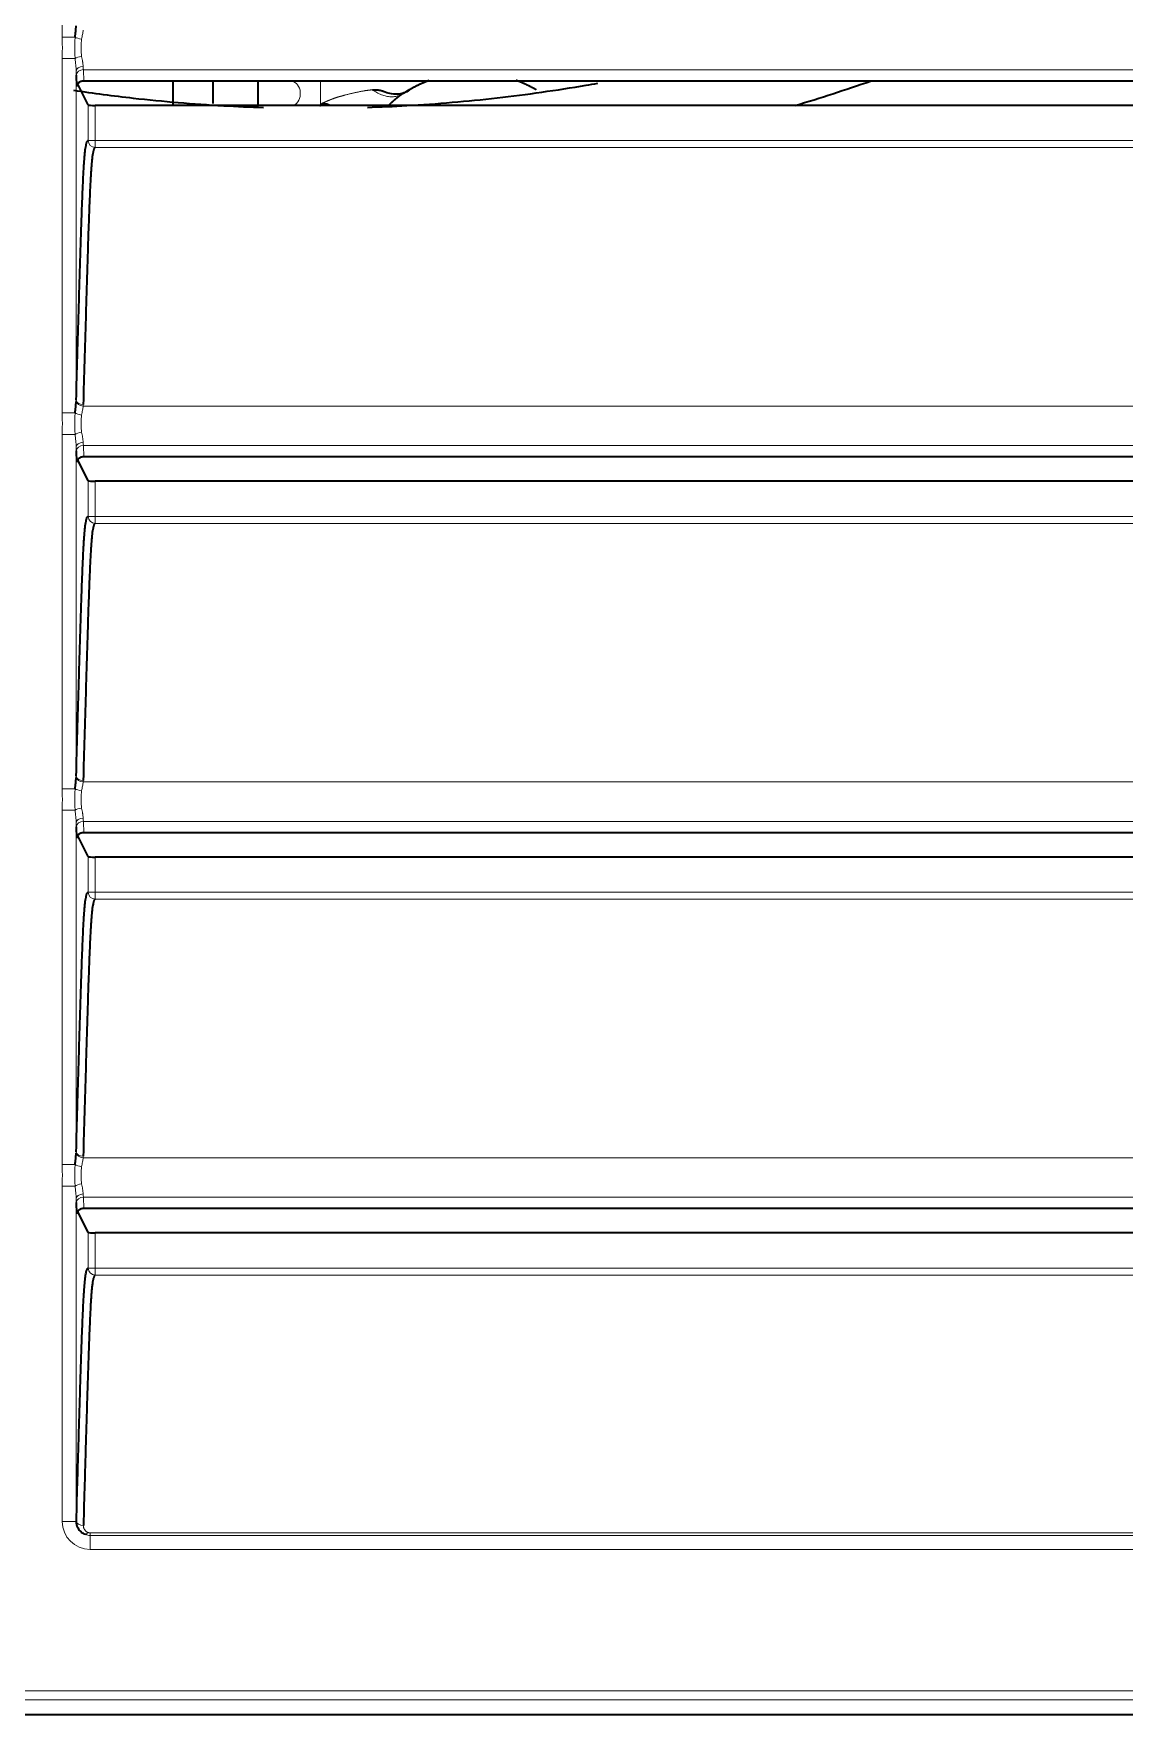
# Model space of a CAD drawing. Header units: inches. Extents: x -1096 to 3103, y -191 to 3207.
# Drawn here: x 678.4 to 717.2, y 1588.3 to 1648.2 of the extents above; entities that cross this region are included whole.
import ezdxf

# ---------------------------------------------------------------- set-up
doc = ezdxf.new("R2010")
doc.units = ezdxf.units.IN

msp = doc.modelspace()

# ---------------------------------------------------------------- linework, layer by layer
at = {"lineweight": 13}
for p, q in [((679.385, 1648.079), (679.385, 1660.713)), ((679.385, 1648.079), (679.848, 1648.079)), ((679.385, 1647.313), (679.848, 1647.313)), ((679.385, 1634.679), (679.385, 1647.313)), ((679.884, 1646.864), (679.884, 1635.131)), ((680.14, 1646.915), (680.157, 1646.51)), ((737.596, 1646.915), (680.14, 1646.915)), ((688.588, 1646.51), (688.588, 1645.664)), ((680.313, 1644.389), (680.313, 1645.657)), ((680.563, 1645.641), (680.563, 1644.389)), ((680.313, 1644.389), (680.563, 1644.389)), ((680.563, 1644.389), (737.172, 1644.389)), ((680.563, 1644.139), (680.563, 1644.389)), ((737.172, 1644.139), (680.563, 1644.139)), ((680.132, 1634.923), (737.604, 1634.923)), ((679.385, 1634.679), (679.848, 1634.679)), ((679.385, 1621.279), (679.385, 1633.913)), ((679.385, 1633.913), (679.848, 1633.913)), ((679.884, 1633.464), (679.884, 1621.731)), ((680.14, 1633.515), (680.157, 1633.11)), ((737.596, 1633.515), (680.14, 1633.515)), ((680.313, 1630.989), (680.313, 1632.257)), ((680.563, 1632.241), (680.563, 1630.989)), ((680.313, 1630.989), (680.563, 1630.989)), ((680.563, 1630.989), (737.172, 1630.989)), ((680.563, 1630.739), (680.563, 1630.989)), ((737.172, 1630.739), (680.563, 1630.739)), ((679.385, 1621.279), (679.848, 1621.279)), ((680.132, 1621.523), (737.604, 1621.523)), ((679.385, 1620.513), (679.848, 1620.513)), ((679.385, 1607.879), (679.385, 1620.513)), ((679.884, 1620.064), (679.884, 1608.331)), ((680.14, 1620.115), (680.157, 1619.71)), ((737.596, 1620.115), (680.14, 1620.115)), ((680.313, 1617.589), (680.313, 1618.857)), ((680.563, 1618.841), (680.563, 1617.589)), ((680.313, 1617.589), (680.563, 1617.589)), ((680.563, 1617.589), (737.172, 1617.589)), ((680.563, 1617.339), (680.563, 1617.589)), ((737.172, 1617.339), (680.563, 1617.339)), ((679.385, 1607.879), (679.848, 1607.879)), ((680.132, 1608.123), (737.604, 1608.123)), ((679.385, 1607.113), (679.848, 1607.113)), ((679.385, 1595.157), (679.385, 1607.113)), ((679.884, 1606.664), (679.884, 1595.157)), ((680.14, 1606.715), (680.157, 1606.31)), ((737.596, 1606.715), (680.14, 1606.715)), ((680.313, 1604.189), (680.313, 1605.457)), ((680.563, 1605.441), (680.563, 1604.189)), ((680.313, 1604.189), (680.563, 1604.189)), ((680.563, 1603.939), (680.563, 1604.189)), ((680.563, 1604.189), (737.172, 1604.189)), ((737.172, 1603.939), (680.563, 1603.939)), ((679.385, 1595.157), (679.884, 1595.157)), ((679.884, 1595.157), (679.891, 1595.164)), ((680.384, 1594.75), (737.351, 1594.75)), ((680.384, 1594.75), (680.384, 1594.657)), ((737.351, 1594.657), (680.384, 1594.657)), ((680.384, 1594.158), (680.384, 1594.657)), ((737.351, 1594.158), (680.384, 1594.158)), ((615.891, 1589.117), (740.844, 1589.117)), ((740.705, 1588.788), (616.03, 1588.788))]:
    msp.add_line(p, q, dxfattribs=at)
at = {"lineweight": 35}
for p, q in [((679.907, 1646.319), (679.89, 1646.72)), ((680.313, 1645.657), (679.937, 1646.403)), ((737.578, 1646.51), (680.157, 1646.51)), ((683.338, 1645.641), (683.338, 1646.51)), ((684.768, 1645.707), (684.768, 1646.509)), ((686.368, 1645.647), (686.368, 1646.509)), ((737.172, 1645.641), (680.563, 1645.641)), ((679.907, 1632.919), (679.89, 1633.32)), ((680.313, 1632.257), (679.937, 1633.003)), ((737.578, 1633.11), (680.157, 1633.11)), ((737.172, 1632.241), (680.563, 1632.241)), ((679.907, 1619.519), (679.89, 1619.92)), ((680.313, 1618.857), (679.937, 1619.603)), ((737.578, 1619.71), (680.157, 1619.71)), ((737.172, 1618.841), (680.563, 1618.841)), ((679.907, 1606.119), (679.89, 1606.52)), ((680.313, 1605.457), (679.937, 1606.203)), ((737.578, 1606.31), (680.157, 1606.31)), ((737.172, 1605.441), (680.563, 1605.441)), ((617.368, 1588.275), (739.368, 1588.275))]:
    msp.add_line(p, q, dxfattribs=at)
msp.add_arc((688.368, 1703.141), 60, 286.59375, 289.28813, dxfattribs=at)
at = {"lineweight": 13}
for centre, major_axis, ratio, start_param, end_param in [((680.079, 1648.079), (-0.248, 0.033), 0.303681, 0.408018, 1.610641), ((680.079, 1647.313), (-0.248, -0.033), 0.303681, 4.672545, 5.875168), ((680.134, 1646.864), (-0.25, -0.008), 0.665625, 4.69165, 6.236404), ((679.917, 1647.696), (0, 1.25), 0.034921, 2.299368, 2.466852), ((680.14, 1646.72), (-0.25, -0.011), 0.780579, 4.678329, 6.227322), ((680.167, 1647.696), (0, 1), 0.043651, 2.299368, 2.466852), ((687.513, 1646.065), (0, -0.45), 0.8, 0.33831, 2.988833), ((680.563, 1644.389), (-0.066, 0.241), 0.999345, 1.301791, 2.872251), ((680.132, 1635.079), (-0.249, 0.018), 0.625593, 0.115951, 1.616349), ((680.134, 1635.131), (-0.25, 0.007), 0.626591, 0.044795, 1.588394), ((680.079, 1634.679), (-0.248, 0.033), 0.303681, 0.408018, 1.610641), ((680.079, 1633.913), (-0.248, -0.033), 0.303681, 4.672545, 5.875168), ((680.134, 1633.464), (-0.25, -0.008), 0.665625, 4.69165, 6.236404), ((680.167, 1634.296), (0, 1), 0.043651, 2.299368, 2.466852), ((679.917, 1634.296), (0, 1.25), 0.034921, 2.299368, 2.466852), ((680.14, 1633.32), (-0.25, -0.011), 0.780579, 4.678329, 6.227322), ((680.563, 1630.989), (-0.066, 0.241), 0.999345, 1.301791, 2.872251), ((680.132, 1621.679), (-0.249, 0.018), 0.625593, 0.115951, 1.616349), ((680.134, 1621.731), (-0.25, 0.007), 0.626591, 0.044795, 1.588394), ((680.079, 1621.279), (-0.248, 0.033), 0.303681, 0.408018, 1.610641), ((680.079, 1620.513), (-0.248, -0.033), 0.303681, 4.672545, 5.875168), ((680.134, 1620.064), (-0.25, -0.008), 0.665625, 4.69165, 6.236404), ((679.917, 1620.896), (0, 1.25), 0.034921, 2.299368, 2.466852), ((680.14, 1619.92), (-0.25, -0.011), 0.780579, 4.678329, 6.227322), ((680.167, 1620.896), (0, 1), 0.043651, 2.299368, 2.466852), ((680.563, 1617.589), (-0.066, 0.241), 0.999345, 1.301791, 2.872251), ((680.079, 1607.879), (-0.248, 0.033), 0.303681, 0.408018, 1.610641), ((680.132, 1608.279), (-0.249, 0.018), 0.625593, 0.115951, 1.616349), ((680.134, 1608.331), (-0.25, 0.007), 0.626591, 0.044795, 1.588394), ((680.079, 1607.113), (-0.248, -0.033), 0.303681, 4.672545, 5.875168), ((680.134, 1606.664), (-0.25, -0.008), 0.665625, 4.69165, 6.236404), ((679.917, 1607.496), (0, 1.25), 0.034921, 2.299368, 2.466852), ((680.14, 1606.52), (-0.25, -0.011), 0.780579, 4.678329, 6.227322), ((680.167, 1607.496), (0, 1), 0.043651, 2.299368, 2.466852), ((680.563, 1604.189), (-0.066, 0.241), 0.999345, 1.301791, 2.872251), ((680.385, 1595.158), (-0.708, -0.708), 0.998783, 5.498396, 7.067974), ((680.385, 1595.158), (0.355, 0.355), 0.996359, 2.356803, 3.580817), ((680.141, 1595.164), (-0.25, 0.007), 0.627253, 0.044826, 1.588443), ((680.299, 1594.922), (-0.088, -0.234), 0.271456, 0.046402, 0.943554)]:
    msp.add_ellipse(centre, major_axis=major_axis, ratio=ratio, start_param=start_param, end_param=end_param, dxfattribs=at)
at = {"lineweight": 35}
for centre in [(680.563, 1645.658), (680.563, 1632.258), (680.563, 1618.858), (680.563, 1605.458)]:
    msp.add_ellipse(centre, major_axis=(0.25, 0), ratio=0.06935, start_param=3.176499, end_param=4.712389, dxfattribs=at)
at = {"lineweight": 13}
for points, knots in [([(679.385, 1647.313), (679.385, 1647.377), (679.387, 1647.441), (679.389, 1647.568), (679.391, 1647.632), (679.391, 1647.76), (679.389, 1647.824), (679.387, 1647.951), (679.385, 1648.015), (679.385, 1648.079)], [0, 0, 0, 0, 0.25, 0.25, 0.5, 0.5, 0.75, 0.75, 1, 1, 1, 1]), ([(679.848, 1647.313), (679.845, 1647.345), (679.843, 1647.377), (679.84, 1647.44), (679.839, 1647.472), (679.836, 1647.567), (679.835, 1647.631), (679.835, 1647.727), (679.835, 1647.759), (679.836, 1647.824), (679.837, 1647.856), (679.839, 1647.92), (679.84, 1647.952), (679.843, 1648.015), (679.845, 1648.047), (679.848, 1648.079)], [0, 0, 0, 0, 0.125, 0.125, 0.25, 0.25, 0.5, 0.5, 0.625, 0.625, 0.75, 0.75, 0.875, 0.875, 1, 1, 1, 1]), ([(680.079, 1648.002), (680.075, 1647.977), (680.072, 1647.952), (680.066, 1647.902), (680.064, 1647.877), (680.061, 1647.826), (680.059, 1647.8), (680.058, 1647.748), (680.057, 1647.722), (680.057, 1647.643), (680.059, 1647.592), (680.064, 1647.515), (680.066, 1647.49), (680.072, 1647.44), (680.075, 1647.415), (680.079, 1647.39)], [0, 0, 0, 0, 0.125, 0.125, 0.25, 0.25, 0.375, 0.375, 0.5, 0.5, 0.75, 0.75, 0.875, 0.875, 1, 1, 1, 1]), ([(680.132, 1648.323), (680.127, 1648.274), (680.119, 1648.223), (680.104, 1648.143), (680.099, 1648.116), (680.089, 1648.06), (680.084, 1648.031), (680.079, 1648.002)], [0, 0, 0, 0, 0.5, 0.5, 0.75, 0.75, 1, 1, 1, 1]), ([(680.079, 1647.39), (680.09, 1647.324), (680.103, 1647.261), (680.116, 1647.185), (680.118, 1647.171), (680.123, 1647.141), (680.125, 1647.127), (680.131, 1647.084), (680.133, 1647.057), (680.134, 1647.03)], [0, 0, 0, 0, 0.5, 0.5, 0.625, 0.625, 0.75, 0.75, 1, 1, 1, 1]), ([(679.884, 1646.864), (679.884, 1646.899), (679.882, 1646.934), (679.877, 1647.008), (679.873, 1647.045), (679.863, 1647.157), (679.855, 1647.235), (679.848, 1647.313)], [0, 0, 0, 0, 0.25, 0.25, 0.5, 0.5, 1, 1, 1, 1]), ([(689.157, 1645.922), (689.162, 1645.924), (689.174, 1645.928), (689.191, 1645.933), (689.209, 1645.939), (689.226, 1645.944), (689.244, 1645.95), (689.262, 1645.955), (689.28, 1645.959), (689.298, 1645.964), (689.314, 1645.968), (689.327, 1645.971), (689.339, 1645.974), (689.354, 1645.979), (689.373, 1645.984), (689.395, 1645.99), (689.42, 1645.997), (689.448, 1646.004), (689.487, 1646.015), (689.536, 1646.027), (689.593, 1646.041), (689.648, 1646.055), (689.701, 1646.067), (689.753, 1646.079), (689.801, 1646.09), (689.846, 1646.101), (689.889, 1646.11), (689.931, 1646.119), (689.973, 1646.127), (690.013, 1646.136), (690.053, 1646.143), (690.093, 1646.151), (690.131, 1646.157), (690.169, 1646.164), (690.206, 1646.17), (690.243, 1646.175), (690.278, 1646.18), (690.312, 1646.184), (690.345, 1646.188), (690.378, 1646.191), (690.409, 1646.194), (690.429, 1646.195), (690.44, 1646.196)], [0, 0, 0, 0, 0.013645, 0.027351, 0.04112, 0.054954, 0.068855, 0.082825, 0.096867, 0.110981, 0.125171, 0.132128, 0.141554, 0.153452, 0.167827, 0.184684, 0.204031, 0.22588, 0.250244, 0.295242, 0.338892, 0.381209, 0.422201, 0.461865, 0.500197, 0.533433, 0.566243, 0.598625, 0.630569, 0.662068, 0.693109, 0.723681, 0.753768, 0.783355, 0.812426, 0.840962, 0.868947, 0.896363, 0.923193, 0.94942, 0.975027, 1, 1, 1, 1]), ([(688.658, 1645.714), (688.661, 1645.715), (688.666, 1645.718), (688.674, 1645.723), (688.683, 1645.727), (688.692, 1645.732), (688.701, 1645.737), (688.711, 1645.742), (688.721, 1645.747), (688.732, 1645.752), (688.742, 1645.757), (688.754, 1645.762), (688.765, 1645.768), (688.778, 1645.773), (688.79, 1645.779), (688.803, 1645.785), (688.816, 1645.79), (688.83, 1645.796), (688.844, 1645.802), (688.858, 1645.808), (688.873, 1645.814), (688.888, 1645.821), (688.903, 1645.827), (688.919, 1645.833), (688.935, 1645.84), (688.952, 1645.846), (688.969, 1645.853), (688.986, 1645.859), (689.004, 1645.866), (689.021, 1645.873), (689.04, 1645.88), (689.058, 1645.887), (689.077, 1645.894), (689.097, 1645.901), (689.116, 1645.908), (689.136, 1645.915), (689.15, 1645.919), (689.157, 1645.922)], [0, 0, 0, 0, 0.018526, 0.037615, 0.057274, 0.077511, 0.098331, 0.11974, 0.141743, 0.164342, 0.187542, 0.211345, 0.235751, 0.260763, 0.286381, 0.312604, 0.339432, 0.366865, 0.394899, 0.423535, 0.452769, 0.482599, 0.513022, 0.544036, 0.575637, 0.607824, 0.640592, 0.673941, 0.707866, 0.742368, 0.777444, 0.813094, 0.849319, 0.886119, 0.923496, 0.961455, 1, 1, 1, 1]), ([(680.132, 1634.923), (680.127, 1634.874), (680.119, 1634.823), (680.104, 1634.743), (680.099, 1634.716), (680.089, 1634.66), (680.084, 1634.631), (680.079, 1634.602)], [0, 0, 0, 0, 0.5, 0.5, 0.75, 0.75, 1, 1, 1, 1]), ([(679.385, 1633.913), (679.385, 1633.977), (679.387, 1634.041), (679.389, 1634.168), (679.391, 1634.232), (679.391, 1634.36), (679.389, 1634.424), (679.387, 1634.551), (679.385, 1634.615), (679.385, 1634.679)], [0, 0, 0, 0, 0.25, 0.25, 0.5, 0.5, 0.75, 0.75, 1, 1, 1, 1]), ([(679.848, 1633.913), (679.845, 1633.945), (679.843, 1633.977), (679.84, 1634.04), (679.839, 1634.072), (679.836, 1634.167), (679.835, 1634.231), (679.835, 1634.327), (679.835, 1634.359), (679.836, 1634.424), (679.837, 1634.456), (679.839, 1634.52), (679.84, 1634.552), (679.843, 1634.615), (679.845, 1634.647), (679.848, 1634.679)], [0, 0, 0, 0, 0.125, 0.125, 0.25, 0.25, 0.5, 0.5, 0.625, 0.625, 0.75, 0.75, 0.875, 0.875, 1, 1, 1, 1]), ([(680.079, 1634.602), (680.075, 1634.577), (680.072, 1634.552), (680.066, 1634.502), (680.064, 1634.477), (680.061, 1634.426), (680.059, 1634.4), (680.058, 1634.348), (680.057, 1634.322), (680.057, 1634.243), (680.059, 1634.192), (680.064, 1634.115), (680.066, 1634.09), (680.072, 1634.04), (680.075, 1634.015), (680.079, 1633.99)], [0, 0, 0, 0, 0.125, 0.125, 0.25, 0.25, 0.375, 0.375, 0.5, 0.5, 0.75, 0.75, 0.875, 0.875, 1, 1, 1, 1]), ([(679.884, 1633.464), (679.884, 1633.499), (679.882, 1633.534), (679.877, 1633.608), (679.873, 1633.645), (679.863, 1633.757), (679.855, 1633.835), (679.848, 1633.913)], [0, 0, 0, 0, 0.25, 0.25, 0.5, 0.5, 1, 1, 1, 1]), ([(680.079, 1633.99), (680.09, 1633.924), (680.103, 1633.861), (680.116, 1633.785), (680.118, 1633.771), (680.123, 1633.741), (680.125, 1633.727), (680.131, 1633.684), (680.133, 1633.657), (680.134, 1633.63)], [0, 0, 0, 0, 0.5, 0.5, 0.625, 0.625, 0.75, 0.75, 1, 1, 1, 1]), ([(679.385, 1620.513), (679.385, 1620.577), (679.387, 1620.641), (679.389, 1620.768), (679.391, 1620.832), (679.391, 1620.96), (679.389, 1621.024), (679.387, 1621.151), (679.385, 1621.215), (679.385, 1621.279)], [0, 0, 0, 0, 0.25, 0.25, 0.5, 0.5, 0.75, 0.75, 1, 1, 1, 1]), ([(679.848, 1620.513), (679.845, 1620.545), (679.843, 1620.577), (679.84, 1620.64), (679.839, 1620.672), (679.836, 1620.767), (679.835, 1620.831), (679.835, 1620.927), (679.835, 1620.959), (679.836, 1621.024), (679.837, 1621.056), (679.839, 1621.12), (679.84, 1621.152), (679.843, 1621.215), (679.845, 1621.247), (679.848, 1621.279)], [0, 0, 0, 0, 0.125, 0.125, 0.25, 0.25, 0.5, 0.5, 0.625, 0.625, 0.75, 0.75, 0.875, 0.875, 1, 1, 1, 1]), ([(680.079, 1621.202), (680.075, 1621.177), (680.072, 1621.152), (680.066, 1621.102), (680.064, 1621.077), (680.061, 1621.026), (680.059, 1621), (680.058, 1620.948), (680.057, 1620.922), (680.057, 1620.843), (680.059, 1620.792), (680.064, 1620.715), (680.066, 1620.69), (680.072, 1620.64), (680.075, 1620.615), (680.079, 1620.59)], [0, 0, 0, 0, 0.125, 0.125, 0.25, 0.25, 0.375, 0.375, 0.5, 0.5, 0.75, 0.75, 0.875, 0.875, 1, 1, 1, 1]), ([(680.132, 1621.523), (680.127, 1621.474), (680.119, 1621.423), (680.104, 1621.343), (680.099, 1621.316), (680.089, 1621.26), (680.084, 1621.231), (680.079, 1621.202)], [0, 0, 0, 0, 0.5, 0.5, 0.75, 0.75, 1, 1, 1, 1]), ([(679.884, 1620.064), (679.884, 1620.099), (679.882, 1620.134), (679.877, 1620.208), (679.873, 1620.245), (679.863, 1620.357), (679.855, 1620.435), (679.848, 1620.513)], [0, 0, 0, 0, 0.25, 0.25, 0.5, 0.5, 1, 1, 1, 1]), ([(680.079, 1620.59), (680.09, 1620.524), (680.103, 1620.461), (680.116, 1620.385), (680.118, 1620.371), (680.123, 1620.341), (680.125, 1620.327), (680.131, 1620.284), (680.133, 1620.257), (680.134, 1620.23)], [0, 0, 0, 0, 0.5, 0.5, 0.625, 0.625, 0.75, 0.75, 1, 1, 1, 1]), ([(679.385, 1607.113), (679.385, 1607.177), (679.387, 1607.241), (679.389, 1607.368), (679.391, 1607.432), (679.391, 1607.56), (679.389, 1607.624), (679.387, 1607.751), (679.385, 1607.815), (679.385, 1607.879)], [0, 0, 0, 0, 0.25, 0.25, 0.5, 0.5, 0.75, 0.75, 1, 1, 1, 1]), ([(679.848, 1607.113), (679.845, 1607.145), (679.843, 1607.177), (679.84, 1607.24), (679.839, 1607.272), (679.836, 1607.367), (679.835, 1607.431), (679.835, 1607.527), (679.835, 1607.559), (679.836, 1607.624), (679.837, 1607.656), (679.839, 1607.72), (679.84, 1607.752), (679.843, 1607.815), (679.845, 1607.847), (679.848, 1607.879)], [0, 0, 0, 0, 0.125, 0.125, 0.25, 0.25, 0.5, 0.5, 0.625, 0.625, 0.75, 0.75, 0.875, 0.875, 1, 1, 1, 1]), ([(680.132, 1608.123), (680.127, 1608.074), (680.119, 1608.023), (680.104, 1607.943), (680.099, 1607.916), (680.089, 1607.86), (680.084, 1607.831), (680.079, 1607.802)], [0, 0, 0, 0, 0.5, 0.5, 0.75, 0.75, 1, 1, 1, 1]), ([(680.079, 1607.802), (680.075, 1607.777), (680.072, 1607.752), (680.066, 1607.702), (680.064, 1607.677), (680.061, 1607.626), (680.059, 1607.6), (680.058, 1607.548), (680.057, 1607.522), (680.057, 1607.443), (680.059, 1607.392), (680.064, 1607.315), (680.066, 1607.29), (680.072, 1607.24), (680.075, 1607.215), (680.079, 1607.19)], [0, 0, 0, 0, 0.125, 0.125, 0.25, 0.25, 0.375, 0.375, 0.5, 0.5, 0.75, 0.75, 0.875, 0.875, 1, 1, 1, 1]), ([(679.884, 1606.664), (679.884, 1606.699), (679.882, 1606.734), (679.877, 1606.808), (679.873, 1606.845), (679.863, 1606.957), (679.855, 1607.035), (679.848, 1607.113)], [0, 0, 0, 0, 0.25, 0.25, 0.5, 0.5, 1, 1, 1, 1]), ([(680.079, 1607.19), (680.09, 1607.124), (680.103, 1607.061), (680.116, 1606.985), (680.118, 1606.971), (680.123, 1606.941), (680.125, 1606.927), (680.131, 1606.884), (680.133, 1606.857), (680.134, 1606.83)], [0, 0, 0, 0, 0.5, 0.5, 0.625, 0.625, 0.75, 0.75, 1, 1, 1, 1]), ([(680.141, 1595.007), (680.14, 1594.983), (680.143, 1594.959), (680.15, 1594.93), (680.152, 1594.924), (680.155, 1594.913), (680.158, 1594.907), (680.165, 1594.89), (680.17, 1594.879), (680.183, 1594.857), (680.19, 1594.847), (680.203, 1594.832), (680.207, 1594.827), (680.216, 1594.817), (680.221, 1594.813), (680.237, 1594.8), (680.248, 1594.791), (680.272, 1594.777), (680.285, 1594.77), (680.299, 1594.765)], [0, 0, 0, 0, 0.25, 0.25, 0.3125, 0.3125, 0.375, 0.375, 0.5, 0.5, 0.625, 0.625, 0.6875, 0.6875, 0.75, 0.75, 0.875, 0.875, 1, 1, 1, 1]), ([(680.384, 1594.657), (680.355, 1594.657), (680.326, 1594.659), (680.269, 1594.669), (680.242, 1594.677), (680.215, 1594.687)], [0, 0, 0, 0, 0.5, 0.5, 1, 1, 1, 1]), ([(680.299, 1594.765), (680.313, 1594.76), (680.326, 1594.756), (680.355, 1594.751), (680.369, 1594.75), (680.384, 1594.75)], [0, 0, 0, 0, 0.5, 0.5, 1, 1, 1, 1])]:
    msp.add_open_spline(points, degree=3, knots=knots, dxfattribs=at)
at = {"lineweight": 35}
for points, knots in [([(679.848, 1648.079), (679.851, 1648.113), (679.854, 1648.148), (679.861, 1648.217), (679.864, 1648.251), (679.871, 1648.317), (679.874, 1648.35), (679.879, 1648.416), (679.881, 1648.448), (679.883, 1648.479)], [0, 0, 0, 0, 0.25, 0.25, 0.5, 0.5, 0.75, 0.75, 1, 1, 1, 1]), ([(679.792, 1646.183), (680.497, 1646.076), (681.205, 1645.983), (682.45, 1645.843), (682.986, 1645.79), (684.061, 1645.699), (684.6, 1645.661), (685.612, 1645.605), (686.084, 1645.584), (686.558, 1645.569)], [0, 0, 0, 0, 0.315909, 0.315909, 0.55406, 0.55406, 0.792212, 0.792212, 1, 1, 1, 1]), ([(680.157, 1646.51), (680.141, 1646.51), (680.125, 1646.509), (680.101, 1646.505), (680.094, 1646.503), (680.078, 1646.5), (680.07, 1646.498), (680.048, 1646.491), (680.034, 1646.485), (680.007, 1646.471), (679.994, 1646.463), (679.971, 1646.445), (679.961, 1646.436), (679.947, 1646.42), (679.943, 1646.415), (679.935, 1646.404), (679.931, 1646.398), (679.922, 1646.381), (679.917, 1646.369), (679.91, 1646.344), (679.908, 1646.332), (679.907, 1646.319)], [0, 0, 0, 0, 0.125, 0.125, 0.1875, 0.1875, 0.25, 0.25, 0.375, 0.375, 0.5, 0.5, 0.625, 0.625, 0.6875, 0.6875, 0.75, 0.75, 0.875, 0.875, 1, 1, 1, 1]), ([(690.26, 1645.572), (690.731, 1645.587), (691.2, 1645.608), (692.208, 1645.666), (692.746, 1645.705), (693.818, 1645.797), (694.352, 1645.85), (695.948, 1646.032), (697.005, 1646.182), (698.194, 1646.385), (698.333, 1646.409), (698.472, 1646.434)], [0, 0, 0, 0, 0.168632, 0.168632, 0.363583, 0.363583, 0.558534, 0.558534, 0.948436, 0.948436, 1, 1, 1, 1]), ([(690.44, 1646.196), (690.445, 1646.196), (690.455, 1646.196), (690.47, 1646.197), (690.485, 1646.198), (690.5, 1646.198), (690.514, 1646.199), (690.529, 1646.199), (690.544, 1646.199), (690.558, 1646.199), (690.573, 1646.198), (690.587, 1646.198), (690.602, 1646.197), (690.616, 1646.196), (690.63, 1646.194), (690.644, 1646.193), (690.658, 1646.191), (690.673, 1646.189), (690.69, 1646.186), (690.707, 1646.183), (690.726, 1646.179), (690.745, 1646.174), (690.765, 1646.168), (690.786, 1646.161), (690.808, 1646.153), (690.831, 1646.143), (690.846, 1646.136), (690.854, 1646.133)], [0, 0, 0, 0, 0.033045, 0.066173, 0.099376, 0.132643, 0.165965, 0.199334, 0.232737, 0.266166, 0.299609, 0.333055, 0.366493, 0.399912, 0.433301, 0.466648, 0.499942, 0.537574, 0.578217, 0.62178, 0.668163, 0.71726, 0.768963, 0.823162, 0.879761, 0.938733, 1, 1, 1, 1]), ([(691.753, 1646.188), (691.697, 1646.144), (691.569, 1646.076), (691.322, 1646.027), (691.065, 1646.05), (690.913, 1646.104), (690.84, 1646.139)], [0, 0, 0, 0, 0.261809, 0.518812, 0.766661, 1, 1, 1, 1]), ([(688.588, 1645.629), (688.586, 1645.629), (688.584, 1645.63), (688.582, 1645.631), (688.579, 1645.633), (688.577, 1645.635), (688.576, 1645.636), (688.574, 1645.638), (688.573, 1645.639), (688.572, 1645.641), (688.572, 1645.643), (688.572, 1645.645), (688.572, 1645.647), (688.573, 1645.649), (688.574, 1645.65), (688.575, 1645.652), (688.576, 1645.654), (688.578, 1645.656), (688.58, 1645.658), (688.582, 1645.66), (688.585, 1645.662), (688.587, 1645.664), (688.588, 1645.664)], [0, 0, 0, 0, 0.059866, 0.117797, 0.173916, 0.228354, 0.281248, 0.332746, 0.382999, 0.432168, 0.480419, 0.527923, 0.574855, 0.621392, 0.667711, 0.713989, 0.760396, 0.807102, 0.854267, 0.902044, 0.950576, 1, 1, 1, 1]), ([(688.588, 1645.664), (688.59, 1645.666), (688.594, 1645.669), (688.6, 1645.673), (688.606, 1645.678), (688.612, 1645.682), (688.618, 1645.687), (688.624, 1645.691), (688.63, 1645.695), (688.636, 1645.699), (688.641, 1645.703), (688.647, 1645.707), (688.652, 1645.711), (688.656, 1645.713), (688.658, 1645.714)], [0, 0, 0, 0, 0.099758, 0.196814, 0.291055, 0.382382, 0.470703, 0.55594, 0.638027, 0.716913, 0.792562, 0.864956, 0.934094, 1, 1, 1, 1]), ([(688.933, 1645.643), (688.893, 1645.657), (688.852, 1645.669), (688.761, 1645.694), (688.709, 1645.705), (688.658, 1645.714)], [0, 0, 0, 0, 0.444136, 0.444136, 1, 1, 1, 1]), ([(691.532, 1646.066), (691.528, 1646.064), (691.521, 1646.059), (691.51, 1646.051), (691.499, 1646.044), (691.487, 1646.036), (691.476, 1646.028), (691.465, 1646.02), (691.454, 1646.012), (691.443, 1646.004), (691.432, 1645.996), (691.42, 1645.987), (691.409, 1645.979), (691.398, 1645.971), (691.387, 1645.962), (691.375, 1645.953), (691.364, 1645.944), (691.353, 1645.935), (691.341, 1645.926), (691.33, 1645.917), (691.318, 1645.908), (691.307, 1645.899), (691.295, 1645.889), (691.284, 1645.88), (691.272, 1645.87), (691.261, 1645.86), (691.249, 1645.851), (691.238, 1645.841), (691.226, 1645.831), (691.215, 1645.821), (691.203, 1645.81), (691.191, 1645.8), (691.18, 1645.79), (691.168, 1645.779), (691.156, 1645.769), (691.144, 1645.758), (691.133, 1645.747), (691.121, 1645.737), (691.109, 1645.726), (691.097, 1645.715), (691.085, 1645.704), (691.061, 1645.681), (691.04, 1645.661), (691.024, 1645.645)], [0, 0, 0, 0, 0.023837, 0.047527, 0.071081, 0.094506, 0.117811, 0.141004, 0.164092, 0.187083, 0.209984, 0.232802, 0.255544, 0.278215, 0.300824, 0.323375, 0.345875, 0.368329, 0.390743, 0.413122, 0.435471, 0.457795, 0.480099, 0.502387, 0.524664, 0.546935, 0.569203, 0.591472, 0.613747, 0.636031, 0.658327, 0.680639, 0.70297, 0.725324, 0.747704, 0.770113, 0.792553, 0.815027, 0.837539, 0.86009, 0.882684, 0.905322, 1, 1, 1, 1]), ([(679.884, 1635.131), (679.899, 1635.653), (679.914, 1636.175), (679.936, 1636.953), (679.943, 1637.213), (679.958, 1637.73), (679.966, 1637.988), (679.981, 1638.502), (679.988, 1638.758), (680.004, 1639.268), (680.011, 1639.522), (680.027, 1640.026), (680.034, 1640.276), (680.05, 1640.772), (680.058, 1641.018), (680.07, 1641.38), (680.074, 1641.5), (680.081, 1641.678), (680.083, 1641.737), (680.087, 1641.855), (680.089, 1641.913), (680.095, 1642.086), (680.104, 1642.313), (680.113, 1642.531), (680.126, 1642.849), (680.136, 1643.049), (680.151, 1643.323), (680.156, 1643.41), (680.162, 1643.512), (680.163, 1643.532), (680.166, 1643.571), (680.17, 1643.629), (680.174, 1643.683), (680.182, 1643.786), (680.187, 1643.848), (680.198, 1643.96), (680.204, 1644.01), (680.22, 1644.142), (680.232, 1644.206), (680.246, 1644.267), (680.249, 1644.278), (680.255, 1644.298), (680.258, 1644.307), (680.266, 1644.332), (680.272, 1644.345), (680.284, 1644.366), (680.29, 1644.373), (680.301, 1644.384), (680.307, 1644.388), (680.313, 1644.389)], [0, 0, 0, 0, 0.125, 0.125, 0.1875, 0.1875, 0.25, 0.25, 0.3125, 0.3125, 0.375, 0.375, 0.4375, 0.4375, 0.5, 0.5, 0.53125, 0.53125, 0.546875, 0.546875, 0.5625, 0.5625, 0.59375, 0.625, 0.625, 0.6875, 0.6875, 0.71875, 0.71875, 0.726563, 0.726563, 0.734375, 0.75, 0.75, 0.78125, 0.78125, 0.8125, 0.8125, 0.875, 0.875, 0.890625, 0.890625, 0.90625, 0.90625, 0.9375, 0.9375, 0.96875, 0.96875, 1, 1, 1, 1]), ([(680.563, 1644.139), (680.557, 1644.138), (680.551, 1644.135), (680.54, 1644.124), (680.534, 1644.116), (680.522, 1644.096), (680.516, 1644.083), (680.507, 1644.059), (680.505, 1644.05), (680.499, 1644.03), (680.496, 1644.019), (680.481, 1643.959), (680.47, 1643.895), (680.453, 1643.764), (680.447, 1643.714), (680.436, 1643.603), (680.43, 1643.54), (680.422, 1643.437), (680.419, 1643.401), (680.415, 1643.344), (680.414, 1643.325), (680.411, 1643.286), (680.41, 1643.265), (680.404, 1643.163), (680.398, 1643.077), (680.388, 1642.895), (680.384, 1642.799), (680.374, 1642.601), (680.365, 1642.396), (680.356, 1642.18), (680.347, 1641.959), (680.343, 1641.847), (680.335, 1641.618), (680.331, 1641.502), (680.322, 1641.267), (680.318, 1641.149), (680.306, 1640.79), (680.298, 1640.547), (680.283, 1640.057), (680.275, 1639.809), (680.26, 1639.31), (680.252, 1639.06), (680.237, 1638.556), (680.23, 1638.303), (680.207, 1637.541), (680.193, 1637.03), (680.163, 1636.005), (680.149, 1635.49), (680.134, 1634.974)], [0, 0, 0, 0, 0.03125, 0.03125, 0.0625, 0.0625, 0.09375, 0.09375, 0.109375, 0.109375, 0.125, 0.125, 0.1875, 0.1875, 0.21875, 0.21875, 0.25, 0.25, 0.265625, 0.265625, 0.273438, 0.273438, 0.28125, 0.28125, 0.3125, 0.3125, 0.34375, 0.34375, 0.375, 0.40625, 0.40625, 0.4375, 0.4375, 0.46875, 0.46875, 0.5, 0.5, 0.5625, 0.5625, 0.625, 0.625, 0.6875, 0.6875, 0.75, 0.75, 0.875, 0.875, 1, 1, 1, 1]), ([(679.848, 1634.679), (679.851, 1634.713), (679.854, 1634.748), (679.861, 1634.817), (679.864, 1634.851), (679.871, 1634.917), (679.874, 1634.95), (679.879, 1635.016), (679.881, 1635.048), (679.883, 1635.079)], [0, 0, 0, 0, 0.25, 0.25, 0.5, 0.5, 0.75, 0.75, 1, 1, 1, 1]), ([(680.157, 1633.11), (680.141, 1633.11), (680.125, 1633.109), (680.101, 1633.105), (680.094, 1633.103), (680.078, 1633.1), (680.07, 1633.098), (680.048, 1633.091), (680.034, 1633.085), (680.007, 1633.071), (679.994, 1633.063), (679.971, 1633.045), (679.961, 1633.036), (679.947, 1633.02), (679.943, 1633.015), (679.935, 1633.004), (679.931, 1632.998), (679.922, 1632.981), (679.917, 1632.969), (679.91, 1632.944), (679.908, 1632.932), (679.907, 1632.919)], [0, 0, 0, 0, 0.125, 0.125, 0.1875, 0.1875, 0.25, 0.25, 0.375, 0.375, 0.5, 0.5, 0.625, 0.625, 0.6875, 0.6875, 0.75, 0.75, 0.875, 0.875, 1, 1, 1, 1]), ([(679.884, 1621.731), (679.899, 1622.253), (679.914, 1622.775), (679.936, 1623.553), (679.943, 1623.813), (679.958, 1624.33), (679.966, 1624.588), (679.981, 1625.102), (679.988, 1625.358), (680.004, 1625.868), (680.011, 1626.122), (680.027, 1626.626), (680.034, 1626.876), (680.05, 1627.372), (680.058, 1627.618), (680.07, 1627.98), (680.074, 1628.1), (680.081, 1628.278), (680.083, 1628.337), (680.087, 1628.455), (680.089, 1628.513), (680.095, 1628.686), (680.104, 1628.913), (680.113, 1629.131), (680.126, 1629.449), (680.136, 1629.649), (680.151, 1629.923), (680.156, 1630.01), (680.162, 1630.112), (680.163, 1630.132), (680.166, 1630.171), (680.17, 1630.229), (680.174, 1630.283), (680.182, 1630.386), (680.187, 1630.448), (680.198, 1630.56), (680.204, 1630.61), (680.22, 1630.742), (680.232, 1630.806), (680.246, 1630.867), (680.249, 1630.878), (680.255, 1630.898), (680.258, 1630.907), (680.266, 1630.932), (680.272, 1630.945), (680.284, 1630.966), (680.29, 1630.973), (680.301, 1630.984), (680.307, 1630.988), (680.313, 1630.989)], [0, 0, 0, 0, 0.125, 0.125, 0.1875, 0.1875, 0.25, 0.25, 0.3125, 0.3125, 0.375, 0.375, 0.4375, 0.4375, 0.5, 0.5, 0.53125, 0.53125, 0.546875, 0.546875, 0.5625, 0.5625, 0.59375, 0.625, 0.625, 0.6875, 0.6875, 0.71875, 0.71875, 0.726563, 0.726563, 0.734375, 0.75, 0.75, 0.78125, 0.78125, 0.8125, 0.8125, 0.875, 0.875, 0.890625, 0.890625, 0.90625, 0.90625, 0.9375, 0.9375, 0.96875, 0.96875, 1, 1, 1, 1]), ([(680.563, 1630.739), (680.557, 1630.738), (680.551, 1630.735), (680.54, 1630.724), (680.534, 1630.716), (680.522, 1630.696), (680.516, 1630.683), (680.507, 1630.659), (680.505, 1630.65), (680.499, 1630.63), (680.496, 1630.619), (680.481, 1630.559), (680.47, 1630.495), (680.453, 1630.364), (680.447, 1630.314), (680.436, 1630.203), (680.43, 1630.14), (680.422, 1630.037), (680.419, 1630.001), (680.415, 1629.944), (680.414, 1629.925), (680.411, 1629.886), (680.41, 1629.865), (680.404, 1629.763), (680.398, 1629.677), (680.388, 1629.495), (680.384, 1629.399), (680.374, 1629.201), (680.365, 1628.996), (680.356, 1628.78), (680.347, 1628.559), (680.343, 1628.447), (680.335, 1628.218), (680.331, 1628.102), (680.322, 1627.867), (680.318, 1627.749), (680.306, 1627.39), (680.298, 1627.147), (680.283, 1626.657), (680.275, 1626.409), (680.26, 1625.91), (680.252, 1625.66), (680.237, 1625.156), (680.23, 1624.903), (680.207, 1624.141), (680.193, 1623.63), (680.163, 1622.605), (680.149, 1622.09), (680.134, 1621.574)], [0, 0, 0, 0, 0.03125, 0.03125, 0.0625, 0.0625, 0.09375, 0.09375, 0.109375, 0.109375, 0.125, 0.125, 0.1875, 0.1875, 0.21875, 0.21875, 0.25, 0.25, 0.265625, 0.265625, 0.273437, 0.273437, 0.28125, 0.28125, 0.3125, 0.3125, 0.34375, 0.34375, 0.375, 0.40625, 0.40625, 0.4375, 0.4375, 0.46875, 0.46875, 0.5, 0.5, 0.5625, 0.5625, 0.625, 0.625, 0.6875, 0.6875, 0.75, 0.75, 0.875, 0.875, 1, 1, 1, 1]), ([(679.848, 1621.279), (679.851, 1621.313), (679.854, 1621.348), (679.861, 1621.417), (679.864, 1621.451), (679.871, 1621.517), (679.874, 1621.55), (679.879, 1621.616), (679.881, 1621.648), (679.883, 1621.679)], [0, 0, 0, 0, 0.25, 0.25, 0.5, 0.5, 0.75, 0.75, 1, 1, 1, 1]), ([(680.157, 1619.71), (680.141, 1619.71), (680.125, 1619.709), (680.101, 1619.705), (680.094, 1619.703), (680.078, 1619.7), (680.07, 1619.698), (680.048, 1619.691), (680.034, 1619.685), (680.007, 1619.671), (679.994, 1619.663), (679.971, 1619.645), (679.961, 1619.636), (679.947, 1619.62), (679.943, 1619.615), (679.935, 1619.604), (679.931, 1619.598), (679.922, 1619.581), (679.917, 1619.569), (679.91, 1619.544), (679.908, 1619.532), (679.907, 1619.519)], [0, 0, 0, 0, 0.125, 0.125, 0.1875, 0.1875, 0.25, 0.25, 0.375, 0.375, 0.5, 0.5, 0.625, 0.625, 0.6875, 0.6875, 0.75, 0.75, 0.875, 0.875, 1, 1, 1, 1]), ([(679.884, 1608.331), (679.899, 1608.853), (679.914, 1609.375), (679.936, 1610.153), (679.943, 1610.413), (679.958, 1610.93), (679.966, 1611.188), (679.981, 1611.702), (679.988, 1611.958), (680.004, 1612.468), (680.011, 1612.722), (680.027, 1613.226), (680.034, 1613.476), (680.05, 1613.972), (680.058, 1614.218), (680.07, 1614.58), (680.074, 1614.7), (680.081, 1614.878), (680.083, 1614.937), (680.087, 1615.055), (680.089, 1615.113), (680.095, 1615.286), (680.104, 1615.513), (680.113, 1615.731), (680.126, 1616.049), (680.136, 1616.249), (680.151, 1616.523), (680.156, 1616.61), (680.162, 1616.712), (680.163, 1616.732), (680.166, 1616.771), (680.17, 1616.829), (680.174, 1616.883), (680.182, 1616.986), (680.187, 1617.048), (680.198, 1617.16), (680.204, 1617.21), (680.22, 1617.342), (680.232, 1617.406), (680.246, 1617.467), (680.249, 1617.478), (680.255, 1617.498), (680.258, 1617.507), (680.266, 1617.532), (680.272, 1617.545), (680.284, 1617.566), (680.29, 1617.573), (680.301, 1617.584), (680.307, 1617.588), (680.313, 1617.589)], [0, 0, 0, 0, 0.125, 0.125, 0.1875, 0.1875, 0.25, 0.25, 0.3125, 0.3125, 0.375, 0.375, 0.4375, 0.4375, 0.5, 0.5, 0.53125, 0.53125, 0.546875, 0.546875, 0.5625, 0.5625, 0.59375, 0.625, 0.625, 0.6875, 0.6875, 0.71875, 0.71875, 0.726563, 0.726563, 0.734375, 0.75, 0.75, 0.78125, 0.78125, 0.8125, 0.8125, 0.875, 0.875, 0.890625, 0.890625, 0.90625, 0.90625, 0.9375, 0.9375, 0.96875, 0.96875, 1, 1, 1, 1]), ([(680.563, 1617.339), (680.557, 1617.338), (680.551, 1617.335), (680.54, 1617.324), (680.534, 1617.316), (680.522, 1617.296), (680.516, 1617.283), (680.507, 1617.259), (680.505, 1617.25), (680.499, 1617.23), (680.496, 1617.219), (680.481, 1617.159), (680.47, 1617.095), (680.453, 1616.964), (680.447, 1616.914), (680.436, 1616.803), (680.43, 1616.74), (680.422, 1616.637), (680.419, 1616.601), (680.415, 1616.544), (680.414, 1616.525), (680.411, 1616.486), (680.41, 1616.465), (680.404, 1616.363), (680.398, 1616.277), (680.388, 1616.095), (680.384, 1615.999), (680.374, 1615.801), (680.365, 1615.596), (680.356, 1615.38), (680.347, 1615.159), (680.343, 1615.047), (680.335, 1614.818), (680.331, 1614.702), (680.322, 1614.467), (680.318, 1614.349), (680.306, 1613.99), (680.298, 1613.747), (680.283, 1613.257), (680.275, 1613.009), (680.26, 1612.51), (680.252, 1612.26), (680.237, 1611.756), (680.23, 1611.503), (680.207, 1610.741), (680.193, 1610.23), (680.163, 1609.205), (680.149, 1608.69), (680.134, 1608.174)], [0, 0, 0, 0, 0.03125, 0.03125, 0.0625, 0.0625, 0.09375, 0.09375, 0.109375, 0.109375, 0.125, 0.125, 0.1875, 0.1875, 0.21875, 0.21875, 0.25, 0.25, 0.265625, 0.265625, 0.273437, 0.273437, 0.28125, 0.28125, 0.3125, 0.3125, 0.34375, 0.34375, 0.375, 0.40625, 0.40625, 0.4375, 0.4375, 0.46875, 0.46875, 0.5, 0.5, 0.5625, 0.5625, 0.625, 0.625, 0.6875, 0.6875, 0.75, 0.75, 0.875, 0.875, 1, 1, 1, 1]), ([(679.848, 1607.879), (679.851, 1607.913), (679.854, 1607.948), (679.861, 1608.017), (679.864, 1608.051), (679.871, 1608.117), (679.874, 1608.15), (679.879, 1608.216), (679.881, 1608.248), (679.883, 1608.279)], [0, 0, 0, 0, 0.25, 0.25, 0.5, 0.5, 0.75, 0.75, 1, 1, 1, 1]), ([(680.157, 1606.31), (680.141, 1606.31), (680.125, 1606.309), (680.101, 1606.305), (680.094, 1606.303), (680.078, 1606.3), (680.07, 1606.298), (680.048, 1606.291), (680.034, 1606.285), (680.007, 1606.271), (679.994, 1606.263), (679.971, 1606.245), (679.961, 1606.236), (679.947, 1606.22), (679.943, 1606.215), (679.935, 1606.204), (679.931, 1606.198), (679.922, 1606.181), (679.917, 1606.169), (679.91, 1606.144), (679.908, 1606.132), (679.907, 1606.119)], [0, 0, 0, 0, 0.125, 0.125, 0.1875, 0.1875, 0.25, 0.25, 0.375, 0.375, 0.5, 0.5, 0.625, 0.625, 0.6875, 0.6875, 0.75, 0.75, 0.875, 0.875, 1, 1, 1, 1]), ([(679.891, 1595.164), (679.905, 1595.676), (679.92, 1596.187), (679.942, 1596.95), (679.949, 1597.204), (679.964, 1597.711), (679.971, 1597.964), (679.986, 1598.467), (679.993, 1598.718), (680.008, 1599.217), (680.016, 1599.466), (680.031, 1599.959), (680.038, 1600.204), (680.054, 1600.689), (680.062, 1600.929), (680.074, 1601.283), (680.078, 1601.4), (680.086, 1601.631), (680.09, 1601.746), (680.099, 1601.971), (680.107, 1602.192), (680.116, 1602.403), (680.129, 1602.711), (680.139, 1602.904), (680.153, 1603.168), (680.158, 1603.252), (680.164, 1603.349), (680.166, 1603.369), (680.168, 1603.406), (680.172, 1603.462), (680.176, 1603.513), (680.184, 1603.612), (680.189, 1603.672), (680.2, 1603.779), (680.205, 1603.826), (680.222, 1603.952), (680.233, 1604.014), (680.247, 1604.072), (680.25, 1604.082), (680.256, 1604.101), (680.259, 1604.11), (680.267, 1604.134), (680.273, 1604.147), (680.284, 1604.167), (680.29, 1604.174), (680.302, 1604.185), (680.307, 1604.188), (680.313, 1604.189)], [0, 0, 0, 0, 0.125, 0.125, 0.1875, 0.1875, 0.25, 0.25, 0.3125, 0.3125, 0.375, 0.375, 0.4375, 0.4375, 0.5, 0.5, 0.53125, 0.53125, 0.5625, 0.5625, 0.59375, 0.625, 0.625, 0.6875, 0.6875, 0.71875, 0.71875, 0.726562, 0.726562, 0.734375, 0.75, 0.75, 0.78125, 0.78125, 0.8125, 0.8125, 0.875, 0.875, 0.890625, 0.890625, 0.90625, 0.90625, 0.9375, 0.9375, 0.96875, 0.96875, 1, 1, 1, 1]), ([(680.563, 1603.939), (680.557, 1603.938), (680.552, 1603.935), (680.54, 1603.924), (680.534, 1603.917), (680.523, 1603.897), (680.517, 1603.885), (680.509, 1603.862), (680.506, 1603.853), (680.5, 1603.834), (680.486, 1603.782), (680.471, 1603.705), (680.455, 1603.58), (680.449, 1603.533), (680.438, 1603.426), (680.433, 1603.367), (680.425, 1603.268), (680.422, 1603.234), (680.418, 1603.179), (680.417, 1603.161), (680.414, 1603.123), (680.413, 1603.104), (680.406, 1603.006), (680.401, 1602.923), (680.386, 1602.66), (680.377, 1602.467), (680.364, 1602.161), (680.355, 1601.951), (680.346, 1601.732), (680.338, 1601.51), (680.334, 1601.397), (680.326, 1601.168), (680.322, 1601.052), (680.31, 1600.702), (680.302, 1600.465), (680.287, 1599.985), (680.279, 1599.743), (680.264, 1599.255), (680.257, 1599.01), (680.242, 1598.516), (680.234, 1598.268), (680.22, 1597.771), (680.213, 1597.522), (680.198, 1597.021), (680.191, 1596.771), (680.169, 1596.017), (680.155, 1595.512), (680.141, 1595.007)], [0, 0, 0, 0, 0.03125, 0.03125, 0.0625, 0.0625, 0.09375, 0.09375, 0.109375, 0.109375, 0.125, 0.1875, 0.1875, 0.21875, 0.21875, 0.25, 0.25, 0.265625, 0.265625, 0.273437, 0.273437, 0.28125, 0.28125, 0.3125, 0.3125, 0.375, 0.375, 0.40625, 0.4375, 0.4375, 0.46875, 0.46875, 0.5, 0.5, 0.5625, 0.5625, 0.625, 0.625, 0.6875, 0.6875, 0.75, 0.75, 0.8125, 0.8125, 0.875, 0.875, 1, 1, 1, 1]), ([(680.215, 1594.687), (680.189, 1594.696), (680.165, 1594.707), (680.119, 1594.734), (680.097, 1594.748), (680.057, 1594.781), (680.038, 1594.799), (680.003, 1594.837), (679.988, 1594.857), (679.96, 1594.9), (679.948, 1594.922), (679.932, 1594.956), (679.927, 1594.968), (679.918, 1594.992), (679.914, 1595.004), (679.904, 1595.04), (679.894, 1595.089), (679.891, 1595.138), (679.891, 1595.164)], [0, 0, 0, 0, 0.125, 0.125, 0.25, 0.25, 0.375, 0.375, 0.5, 0.5, 0.625, 0.625, 0.6875, 0.6875, 0.75, 0.75, 0.875, 1, 1, 1, 1])]:
    msp.add_open_spline(points, degree=3, knots=knots, dxfattribs=at)
at = {"lineweight": 13}
msp.add_rational_spline([(691.532, 1646.066), (691.057, 1645.751), (690.44, 1646.196)], [1, 0.858169135432, 1], degree=2, dxfattribs=at)
at = {"lineweight": 35}
for points, weights in [([(691.532, 1646.066), (691.823, 1646.259), (692.136, 1646.418), (692.466, 1646.539)], [1, 0.988682709242, 0.981884377318, 0.979605004226]), ([(695.564, 1646.541), (695.809, 1646.451), (696.047, 1646.34), (696.275, 1646.208)], [0.895162656946, 0.883849238076, 0.874842541653, 0.868142567679])]:
    msp.add_rational_spline(points, weights, degree=3, dxfattribs=at)
at = {"lineweight": 13}
for points in [[(679.883, 1635.079), (679.884, 1635.096), (679.884, 1635.114), (679.884, 1635.131)], [(680.134, 1634.974), (680.134, 1634.957), (680.133, 1634.94), (680.132, 1634.923)], [(679.883, 1621.679), (679.884, 1621.696), (679.884, 1621.714), (679.884, 1621.731)], [(680.134, 1621.574), (680.134, 1621.557), (680.133, 1621.54), (680.132, 1621.523)], [(679.883, 1608.279), (679.884, 1608.296), (679.884, 1608.314), (679.884, 1608.331)], [(680.134, 1608.174), (680.134, 1608.157), (680.133, 1608.14), (680.132, 1608.123)]]:
    msp.add_open_spline(points, degree=3, dxfattribs=at)

doc.saveas('drawing.dxf')
